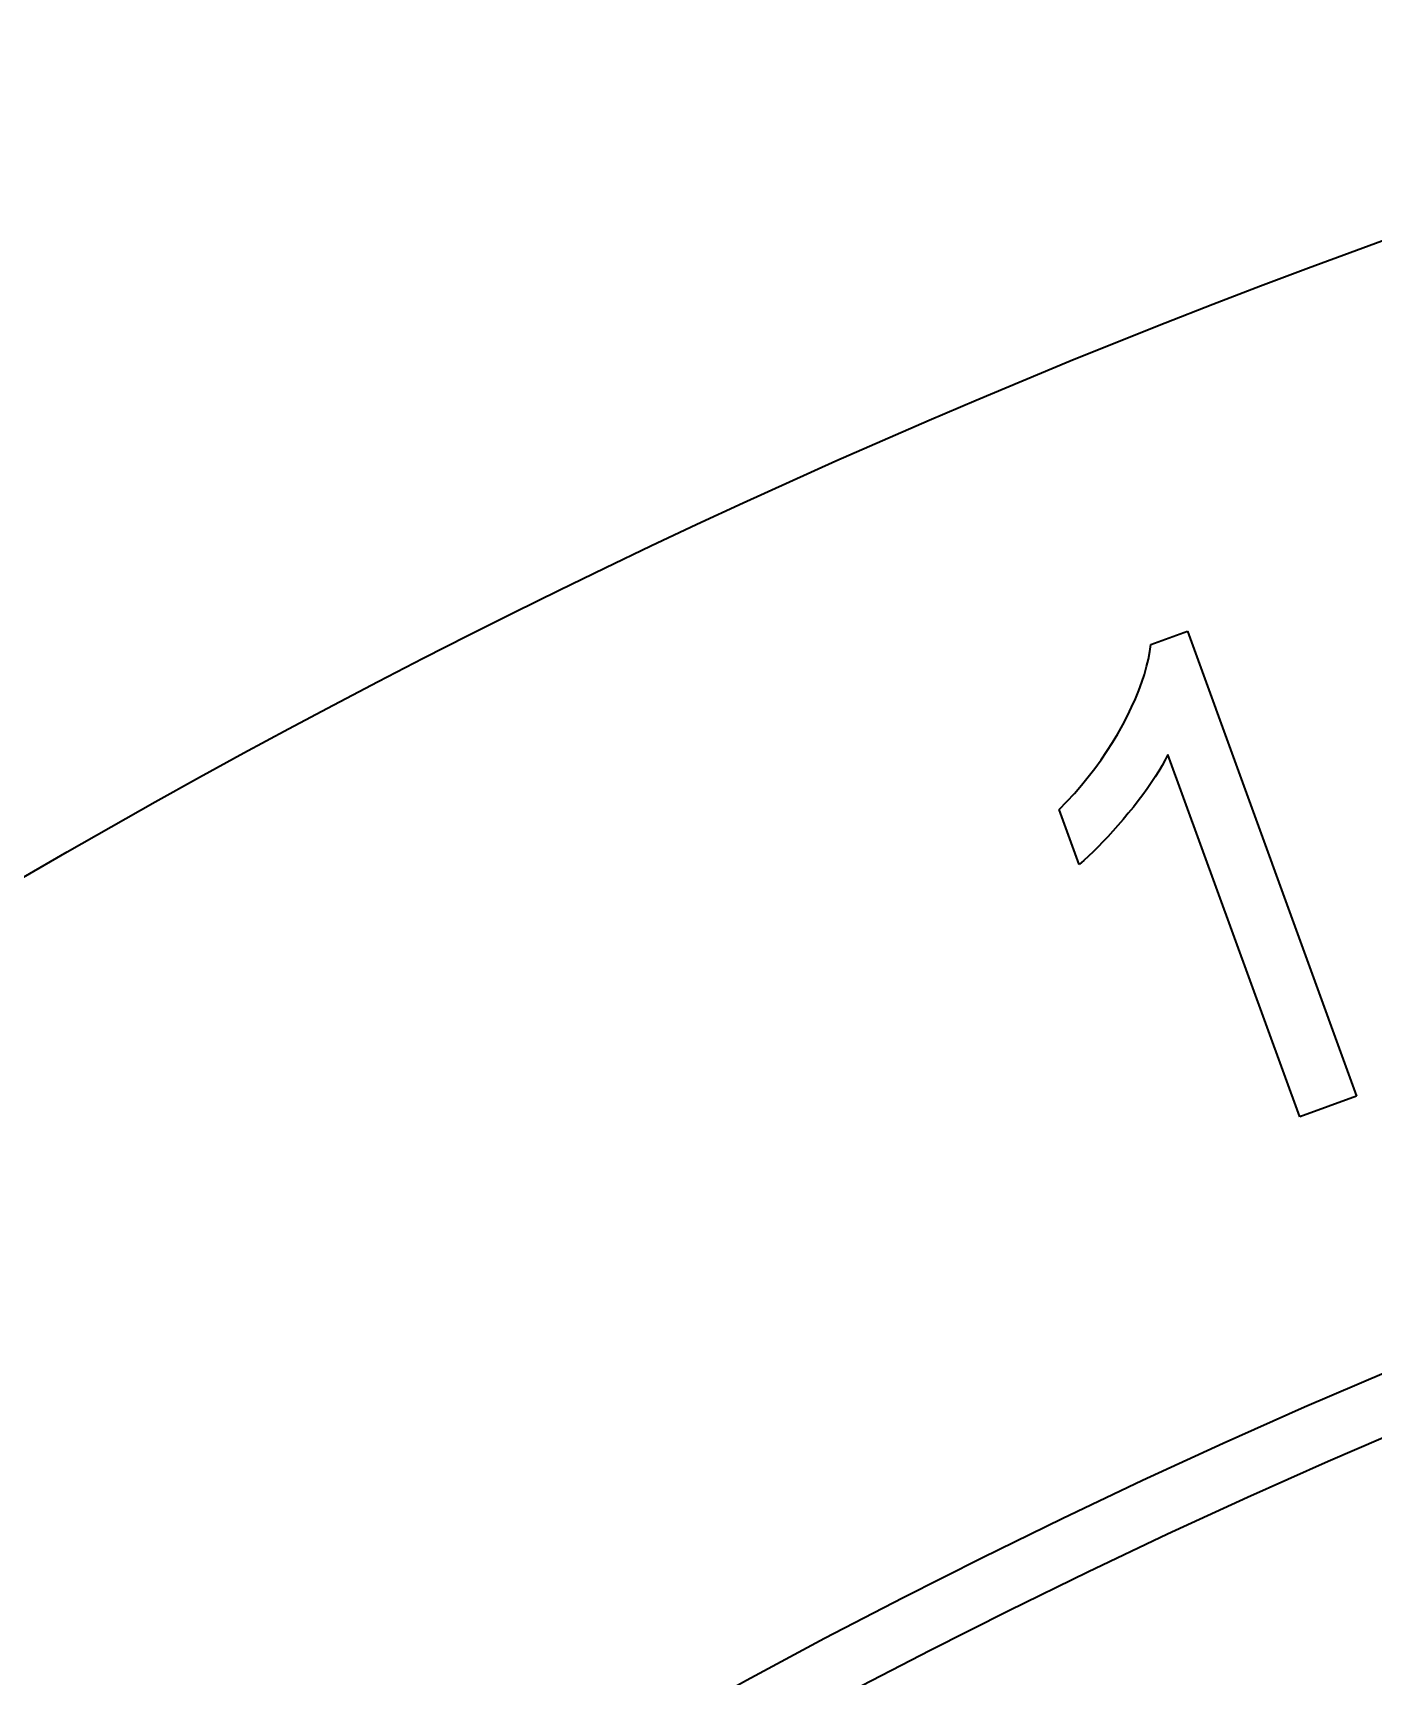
# Model space of a CAD drawing. Extents: x 0 to 297, y 0 to 210.
# Drawn here: x 201.57 to 208.37, y 131.19 to 139.52 of the extents above; entities that cross this region are included whole.
import ezdxf

# ---------------------------------------------------------------- set-up
doc = ezdxf.new("R2010")
doc.units = 0

msp = doc.modelspace()

# ---------------------------------------------------------------- linework, layer by layer
at = {"color": 7, "lineweight": 35, "ltscale": 0.004945}
msp.add_line((207.2441, 136.421), (207.43, 136.4887), dxfattribs=at)
at = {"color": 7, "lineweight": 35, "ltscale": 0.062756}
msp.add_line((207.43, 136.4887), (208.2885, 134.1298), dxfattribs=at)
at = {"color": 7, "lineweight": 35, "ltscale": 0.000950698}
msp.add_line((207.2321, 136.3472), (207.2391, 136.3846), dxfattribs=at)
at = {"color": 7, "lineweight": 35, "ltscale": 0.000918747}
msp.add_line((207.2391, 136.3846), (207.2441, 136.421), dxfattribs=at)
at = {"color": 7, "lineweight": 35, "ltscale": 0.001059}
msp.add_line((207.1986, 136.2293), (207.2118, 136.2696), dxfattribs=at)
at = {"color": 7, "lineweight": 35, "ltscale": 0.001021}
msp.add_line((207.2118, 136.2696), (207.223, 136.3089), dxfattribs=at)
at = {"color": 7, "lineweight": 35, "ltscale": 0.000984766}
msp.add_line((207.223, 136.3089), (207.2321, 136.3472), dxfattribs=at)
at = {"color": 7, "lineweight": 35, "ltscale": 0.00114}
msp.add_line((207.1661, 136.1459), (207.1834, 136.1881), dxfattribs=at)
at = {"color": 7, "lineweight": 35, "ltscale": 0.001099}
msp.add_line((207.1834, 136.1881), (207.1986, 136.2293), dxfattribs=at)
at = {"color": 7, "lineweight": 35, "ltscale": 0.001225}
msp.add_line((207.1255, 136.0587), (207.1468, 136.1028), dxfattribs=at)
at = {"color": 7, "lineweight": 35, "ltscale": 0.001181}
msp.add_line((207.1468, 136.1028), (207.1661, 136.1459), dxfattribs=at)
at = {"color": 7, "lineweight": 35, "ltscale": 0.001269}
msp.add_line((207.1021, 136.0136), (207.1255, 136.0587), dxfattribs=at)
at = {"color": 7, "lineweight": 35, "ltscale": 0.001304}
msp.add_line((207.05, 135.9235), (207.0768, 135.9683), dxfattribs=at)
at = {"color": 7, "lineweight": 35, "ltscale": 0.001297}
msp.add_line((207.0768, 135.9683), (207.1021, 136.0136), dxfattribs=at)
at = {"color": 7, "lineweight": 35, "ltscale": 0.001325}
msp.add_line((206.9917, 135.8356), (207.0217, 135.8793), dxfattribs=at)
at = {"color": 7, "lineweight": 35, "ltscale": 0.001314}
msp.add_line((207.0217, 135.8793), (207.05, 135.9235), dxfattribs=at)
at = {"color": 7, "lineweight": 35, "ltscale": 0.000778664}
msp.add_line((207.3311, 135.8629), (207.3169, 135.8352), dxfattribs=at)
at = {"color": 7, "lineweight": 35, "ltscale": 0.0489}
msp.add_line((208.0001, 134.0248), (207.3311, 135.8629), dxfattribs=at)
at = {"color": 7, "lineweight": 35, "ltscale": 0.00135}
msp.add_line((206.9272, 135.7496), (206.9603, 135.7923), dxfattribs=at)
at = {"color": 7, "lineweight": 35, "ltscale": 0.001337}
msp.add_line((206.9603, 135.7923), (206.9917, 135.8356), dxfattribs=at)
at = {"color": 7, "lineweight": 35, "ltscale": 0.000857804}
msp.add_line((207.2845, 135.7784), (207.2663, 135.7493), dxfattribs=at)
at = {"color": 7, "lineweight": 35, "ltscale": 0.000830225}
msp.add_line((207.3013, 135.807), (207.2845, 135.7784), dxfattribs=at)
at = {"color": 7, "lineweight": 35, "ltscale": 0.000804172}
msp.add_line((207.3169, 135.8352), (207.3013, 135.807), dxfattribs=at)
at = {"color": 7, "lineweight": 35, "ltscale": 0.00138}
msp.add_line((206.8564, 135.6658), (206.8926, 135.7075), dxfattribs=at)
at = {"color": 7, "lineweight": 35, "ltscale": 0.001364}
msp.add_line((206.8926, 135.7075), (206.9272, 135.7496), dxfattribs=at)
at = {"color": 7, "lineweight": 35, "ltscale": 0.000941235}
msp.add_line((207.2262, 135.6897), (207.2041, 135.6591), dxfattribs=at)
at = {"color": 7, "lineweight": 35, "ltscale": 0.000912963}
msp.add_line((207.2469, 135.7197), (207.2262, 135.6897), dxfattribs=at)
at = {"color": 7, "lineweight": 35, "ltscale": 0.000884514}
msp.add_line((207.2663, 135.7493), (207.2469, 135.7197), dxfattribs=at)
at = {"color": 7, "lineweight": 35, "ltscale": 0.001414}
msp.add_line((206.7793, 135.584), (206.8186, 135.6246), dxfattribs=at)
at = {"color": 7, "lineweight": 35, "ltscale": 0.001396}
msp.add_line((206.8186, 135.6246), (206.8564, 135.6658), dxfattribs=at)
at = {"color": 7, "lineweight": 35, "ltscale": 0.0009989}
msp.add_line((207.1808, 135.6281), (207.1561, 135.5967), dxfattribs=at)
at = {"color": 7, "lineweight": 35, "ltscale": 0.000970079}
msp.add_line((207.2041, 135.6591), (207.1808, 135.6281), dxfattribs=at)
at = {"color": 7, "lineweight": 35, "ltscale": 0.007418}
msp.add_line((206.8808, 135.3052), (206.7793, 135.584), dxfattribs=at)
at = {"color": 7, "lineweight": 35, "ltscale": 0.000999775}
msp.add_line((207.1038, 135.5332), (207.0777, 135.5029), dxfattribs=at)
at = {"color": 7, "lineweight": 35, "ltscale": 0.001029}
for p, q in [((207.1302, 135.5647), (207.1038, 135.5332)), ((207.1561, 135.5967), (207.1302, 135.5647))]:
    msp.add_line(p, q, dxfattribs=at)
at = {"color": 7, "lineweight": 35, "ltscale": 0.000913983}
msp.add_line((207.0265, 135.446), (207.0014, 135.4194), dxfattribs=at)
at = {"color": 7, "lineweight": 35, "ltscale": 0.000942308}
msp.add_line((207.0519, 135.4738), (207.0265, 135.446), dxfattribs=at)
at = {"color": 7, "lineweight": 35, "ltscale": 0.000971227}
msp.add_line((207.0777, 135.5029), (207.0519, 135.4738), dxfattribs=at)
at = {"color": 7, "lineweight": 35, "ltscale": 0.000830568}
msp.add_line((206.9522, 135.37), (206.9281, 135.3472), dxfattribs=at)
at = {"color": 7, "lineweight": 35, "ltscale": 0.000857801}
msp.add_line((206.9766, 135.3941), (206.9522, 135.37), dxfattribs=at)
at = {"color": 7, "lineweight": 35, "ltscale": 0.000885618}
msp.add_line((207.0014, 135.4194), (206.9766, 135.3941), dxfattribs=at)
at = {"color": 7, "lineweight": 35, "ltscale": 0.000776895}
msp.add_line((206.9043, 135.3255), (206.8808, 135.3052), dxfattribs=at)
at = {"color": 7, "lineweight": 35, "ltscale": 0.000803941}
msp.add_line((206.9281, 135.3472), (206.9043, 135.3255), dxfattribs=at)
at = {"color": 7, "lineweight": 35, "ltscale": 0.007674}
msp.add_line((208.2885, 134.1298), (208.0001, 134.0248), dxfattribs=at)
at = {"color": 7, "lineweight": 35}
msp.add_circle((222.9007, 98.5005), 42.5, dxfattribs=at)
for radius in [37.15, 36.85]:
    msp.add_arc((222.9007, 98.5005), radius, 90, 270, dxfattribs=at)

doc.saveas('drawing.dxf')
